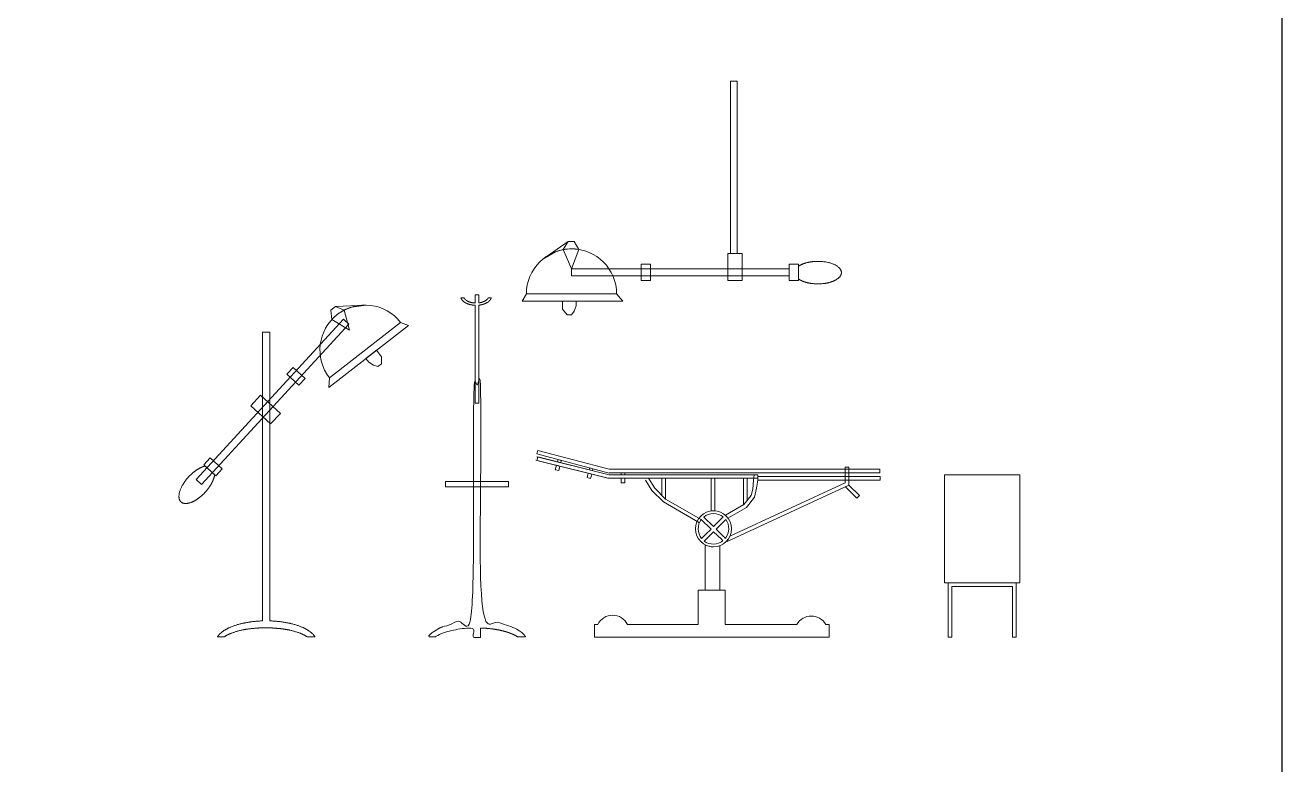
# Model space of a CAD drawing. Header units: metres. Extents: x 249 to 294.6, y -135.5 to -107.4.
# Drawn here: x 287.61 to 294.57, y -124.25 to -120.15 of the extents above; entities that cross this region are included whole.
import ezdxf

# ---------------------------------------------------------------- set-up
doc = ezdxf.new("R2010")
doc.units = ezdxf.units.M
doc.header["$MEASUREMENT"] = 0
doc.layers.add('A. muebles', color=152, linetype='Continuous', lineweight=15)

msp = doc.modelspace()

# ---------------------------------------------------------------- linework, layer by layer
msp.add_lwpolyline([(248.9585, -107.3704), (294.5729, -107.3704), (294.5729, -135.5039), (248.9585, -135.5039)], close=True)
at = {"layer": 'A. muebles'}
for p, q in [((291.5192, -120.7245), (291.5192, -120.4643)), ((291.5192, -120.4643), (291.5562, -120.4643)), ((291.5562, -120.4643), (291.5562, -120.7245)), ((291.5192, -121.4183), (291.5192, -120.7245)), ((291.5562, -120.7245), (291.5562, -121.4183)), ((290.6183, -121.3524), (290.4794, -121.45)), ((290.4794, -121.45), (290.5496, -121.4095)), ((290.5496, -121.4095), (290.5922, -121.3976)), ((290.5922, -121.3976), (290.6183, -121.3524)), ((290.6183, -121.3524), (290.5922, -121.3976)), ((290.5922, -121.3976), (290.6263, -121.3934)), ((290.6378, -121.5034), (290.5922, -121.3976)), ((290.5922, -121.3976), (290.5922, -121.3976)), ((290.6523, -121.3524), (290.6183, -121.3524)), ((290.6263, -121.3934), (290.658, -121.3934)), ((290.6378, -121.3934), (290.6378, -121.3934)), ((290.6779, -121.3966), (290.6378, -121.5034)), ((290.6779, -121.3966), (290.6523, -121.3524)), ((290.658, -121.3934), (290.6779, -121.3966)), ((291.0228, -121.4784), (291.0748, -121.4784)), ((291.0228, -121.5684), (291.0228, -121.4784)), ((291.0748, -121.4784), (291.0748, -121.5684)), ((291.5028, -121.4184), (291.5828, -121.4184)), ((291.5028, -121.5684), (291.5028, -121.4184)), ((291.5562, -121.4183), (291.5192, -121.4183)), ((291.5828, -121.4184), (291.5828, -121.5684)), ((291.8439, -121.4784), (291.8958, -121.4784)), ((291.8439, -121.5684), (291.8439, -121.4784)), ((291.8958, -121.4784), (291.8958, -121.5684)), ((291.8439, -121.5034), (290.6378, -121.5034)), ((290.6378, -121.5034), (290.6378, -121.5434)), ((290.6378, -121.5434), (291.8439, -121.5434)), ((291.8439, -121.5434), (291.8439, -121.5034)), ((291.0748, -121.5684), (291.0228, -121.5684)), ((291.5828, -121.5684), (291.5028, -121.5684)), ((291.8958, -121.5684), (291.8439, -121.5684)), ((290.3878, -121.6434), (290.3647, -121.6834)), ((290.3647, -121.6834), (290.9228, -121.6834)), ((290.8878, -121.6434), (290.3878, -121.6434)), ((290.5878, -121.6834), (290.5878, -121.7284)), ((290.6628, -121.6834), (290.5878, -121.6834)), ((290.6628, -121.7084), (290.6628, -121.6834)), ((290.9228, -121.6834), (290.8878, -121.6434)), ((289.3038, -121.7338), (289.3306, -121.7129)), ((289.3108, -121.7844), (289.3038, -121.7338)), ((289.3495, -121.7502), (289.3245, -121.7697)), ((289.3306, -121.7129), (289.5002, -121.7046)), ((289.379, -121.7325), (289.3306, -121.7129)), ((289.3306, -121.7129), (289.379, -121.7325)), ((289.3404, -121.7573), (289.3404, -121.7573)), ((289.379, -121.7325), (289.3495, -121.7502)), ((289.4199, -121.7158), (289.379, -121.7325)), ((289.408, -121.8441), (289.379, -121.7325)), ((289.379, -121.7325), (289.379, -121.7325)), ((289.5002, -121.7046), (289.4199, -121.7158)), ((290.5878, -121.7284), (290.6128, -121.7584)), ((290.6128, -121.7584), (290.6378, -121.7584)), ((290.6378, -121.7584), (290.6528, -121.7384)), ((290.6528, -121.7384), (290.6628, -121.7084)), ((288.5592, -122.6716), (289.3751, -121.7835)), ((289.4046, -121.8105), (288.5887, -122.6987)), ((289.734, -121.8183), (289.2937, -122.1612)), ((289.2967, -122.1081), (289.6912, -121.8009)), ((289.3245, -121.7697), (289.3108, -121.7844)), ((289.3108, -121.7844), (289.408, -121.8441)), ((289.3751, -121.7835), (289.4046, -121.8105)), ((289.6912, -121.8009), (289.734, -121.8183)), ((289.4988, -122.0015), (289.558, -121.9554)), ((289.558, -121.9554), (289.5856, -121.9909)), ((289.5142, -122.0212), (289.4988, -122.0015)), ((289.5405, -122.0387), (289.5142, -122.0212)), ((289.5646, -122.0453), (289.5405, -122.0387)), ((289.5843, -122.0299), (289.5646, -122.0453)), ((289.5856, -121.9909), (289.5843, -122.0299)), ((289.0611, -122.0884), (289.0963, -122.0501)), ((289.1274, -122.1492), (289.0611, -122.0884)), ((289.0963, -122.0501), (289.1625, -122.111)), ((289.1625, -122.111), (289.1274, -122.1492)), ((289.2937, -122.1612), (289.2967, -122.1081)), ((288.8604, -122.2625), (288.9145, -122.2036)), ((288.9145, -122.2036), (289.025, -122.3051)), ((288.9709, -122.364), (288.8604, -122.2625)), ((289.025, -122.3051), (288.9709, -122.364)), ((290.4454, -122.53), (290.4506, -122.5107)), ((290.8456, -122.636), (290.4454, -122.53)), ((290.4506, -122.5107), (290.8456, -122.6153)), ((288.6004, -122.5899), (288.6355, -122.5516)), ((288.6667, -122.6508), (288.6004, -122.5899)), ((288.6355, -122.5516), (288.7018, -122.6125)), ((290.8408, -122.6647), (290.4406, -122.5647)), ((290.8456, -122.6453), (290.4454, -122.5453)), ((290.8456, -122.6453), (290.4454, -122.5453)), ((290.5542, -122.5931), (290.5477, -122.6173)), ((290.5735, -122.5983), (290.5542, -122.5931)), ((290.567, -122.6225), (290.5735, -122.5983)), ((288.7018, -122.6125), (288.6667, -122.6508)), ((290.5477, -122.6173), (290.567, -122.6225)), ((290.7305, -122.637), (290.724, -122.6612)), ((290.724, -122.6612), (290.7433, -122.6664)), ((290.7499, -122.6422), (290.7305, -122.637)), ((290.7433, -122.6664), (290.7499, -122.6422)), ((290.8456, -122.6153), (292.3455, -122.6153)), ((290.8458, -122.6353), (290.8456, -122.636)), ((292.3455, -122.6353), (290.8458, -122.6353)), ((290.9122, -122.6653), (290.9322, -122.6653)), ((290.9122, -122.6903), (290.9122, -122.6653)), ((290.9322, -122.6653), (290.9322, -122.6903)), ((291.0989, -122.7203), (291.0642, -122.6653)), ((291.1389, -122.7603), (291.1389, -122.6653)), ((291.1389, -122.6653), (291.1589, -122.6653)), ((291.1589, -122.6653), (291.1589, -122.7803)), ((291.4322, -122.6653), (291.4122, -122.6653)), ((291.4122, -122.6653), (291.4122, -122.846)), ((291.4322, -122.8456), (291.4322, -122.6653)), ((291.591, -122.7675), (291.591, -122.6653)), ((291.591, -122.6653), (291.611, -122.6653)), ((291.611, -122.6653), (291.611, -122.7884)), ((291.6491, -122.6453), (291.6462, -122.6753)), ((291.6692, -122.6453), (291.6491, -122.6453)), ((291.6692, -122.6753), (291.6692, -122.6453)), ((291.6692, -122.6753), (291.6692, -122.6453)), ((291.6692, -122.6553), (292.2692, -122.6553)), ((291.6692, -122.6753), (291.6692, -122.6553)), ((292.1742, -122.6043), (292.1542, -122.6043)), ((292.1542, -122.6043), (292.1542, -122.6903)), ((292.1742, -122.7031), (292.1742, -122.6043)), ((292.2692, -122.6553), (292.3325, -122.6553)), ((292.3325, -122.6553), (292.3475, -122.6553)), ((292.3455, -122.6153), (292.3455, -122.6353)), ((292.3475, -122.6553), (292.3475, -122.6753)), ((292.7042, -122.6453), (293.1205, -122.6453)), ((292.7042, -123.2453), (292.7042, -122.6453)), ((293.1205, -122.6453), (293.1205, -123.2453)), ((288.5887, -122.6987), (288.5592, -122.6716)), ((290.9322, -122.6903), (290.9122, -122.6903)), ((291.0832, -122.7329), (291.0473, -122.676)), ((291.1466, -122.7963), (291.0832, -122.7329)), ((291.1589, -122.7803), (291.0989, -122.7203)), ((291.4992, -123.0162), (292.1742, -122.7031)), ((292.1542, -122.6903), (291.5152, -122.9868)), ((291.6413, -122.7251), (291.6333, -122.7604)), ((291.6462, -122.6753), (291.6413, -122.7251)), ((291.6522, -122.7688), (291.6631, -122.7193)), ((291.6631, -122.7193), (291.6692, -122.6753)), ((292.2692, -122.6753), (291.6692, -122.6753)), ((292.1549, -122.712), (292.1742, -122.7031)), ((292.2183, -122.7755), (292.1549, -122.712)), ((292.1742, -122.7031), (292.2325, -122.7613)), ((292.3325, -122.6753), (292.2692, -122.6753)), ((292.3475, -122.6753), (292.3325, -122.6753)), ((291.1589, -122.7803), (291.1389, -122.7603)), ((291.3462, -122.9116), (291.1466, -122.7963)), ((291.3562, -122.8942), (291.1589, -122.7803)), ((291.591, -122.8121), (291.591, -122.7675)), ((291.6333, -122.7604), (291.5929, -122.811)), ((291.611, -122.7884), (291.5929, -122.811)), ((291.6062, -122.8264), (291.6522, -122.7688)), ((292.2325, -122.7613), (292.2183, -122.7755)), ((291.4122, -122.846), (291.4322, -122.8456)), ((291.4242, -122.8603), (291.4242, -122.8603)), ((291.5929, -122.811), (291.4903, -122.8702)), ((291.5042, -122.8853), (291.6062, -122.8264)), ((291.5929, -122.811), (291.591, -122.8121)), ((291.3392, -122.9453), (291.3392, -122.9453)), ((291.4105, -122.9472), (291.3562, -122.8942)), ((291.3562, -122.8942), (291.3562, -122.8942)), ((291.3701, -122.8798), (291.4246, -122.9331)), ((291.3803, -122.9774), (291.4105, -122.9472)), ((291.4246, -122.9331), (291.4781, -122.8796)), ((291.492, -122.894), (291.4389, -122.9471)), ((291.4389, -122.9471), (291.476, -122.9833)), ((291.4781, -122.8796), (291.4781, -122.8796)), ((291.5092, -122.9453), (291.5092, -122.9453)), ((291.5242, -122.9453), (291.5242, -122.9453)), ((291.3584, -122.9991), (291.3802, -122.9773)), ((291.376, -123.01), (291.3729, -123.0131)), ((291.3729, -123.0131), (291.3729, -123.0131)), ((291.3944, -122.9915), (291.376, -123.01)), ((291.3802, -122.9773), (291.3803, -122.9774)), ((291.4248, -122.9612), (291.3944, -122.9915)), ((291.4679, -123.0033), (291.4248, -122.9612)), ((291.4767, -123.0121), (291.4679, -123.0033)), ((291.476, -122.9833), (291.4881, -122.9951)), ((291.4881, -122.9951), (291.4879, -122.9952)), ((291.4879, -122.9952), (291.4908, -122.9981)), ((291.4908, -122.9981), (291.4908, -122.9981)), ((291.5072, -123.0015), (291.4992, -123.0162)), ((291.5152, -122.9868), (291.5072, -123.0015)), ((291.4022, -123.0413), (291.3785, -123.0373)), ((291.3785, -123.0373), (291.3785, -123.2853)), ((291.4122, -123.0443), (291.4022, -123.0413)), ((291.4242, -123.0453), (291.4122, -123.0443)), ((291.4242, -123.0303), (291.4242, -123.0303)), ((291.4442, -123.0433), (291.4242, -123.0453)), ((291.4585, -123.0392), (291.4442, -123.0433)), ((291.4585, -123.2853), (291.4585, -123.0392)), ((291.3392, -123.4753), (291.3392, -123.2853)), ((291.3392, -123.2853), (291.4892, -123.2853)), ((291.3785, -123.2853), (291.4585, -123.2853)), ((291.4892, -123.2853), (291.4892, -123.4753)), ((293.1205, -123.2453), (292.7042, -123.2453)), ((292.7241, -123.5453), (292.7241, -123.2453)), ((292.7241, -123.2453), (292.9122, -123.2453)), ((292.9122, -123.2653), (292.7441, -123.2653)), ((292.7441, -123.2653), (292.7441, -123.5453)), ((292.9122, -123.2453), (293.1003, -123.2453)), ((293.0803, -123.2653), (292.9122, -123.2653)), ((293.0803, -123.5453), (293.0803, -123.2653)), ((293.1003, -123.2453), (293.1003, -123.5453)), ((290.8656, -123.4239), (290.8656, -123.4239)), ((291.9662, -123.4289), (291.9662, -123.4289)), ((290.7642, -123.5453), (290.7642, -123.4753)), ((290.7642, -123.4753), (290.7834, -123.4753)), ((290.7834, -123.4753), (290.7834, -123.4753)), ((290.9478, -123.4753), (291.3392, -123.4753)), ((291.4892, -123.4753), (291.8866, -123.4753)), ((291.8866, -123.4753), (291.8866, -123.4753)), ((292.0457, -123.4753), (292.0642, -123.4753)), ((292.0642, -123.4753), (292.0642, -123.5453)), ((290.7793, -123.5453), (290.7642, -123.5453)), ((290.952, -123.5453), (290.7793, -123.5453)), ((291.8782, -123.5453), (290.952, -123.5453)), ((292.0541, -123.5453), (291.8782, -123.5453)), ((292.0642, -123.5453), (292.0541, -123.5453)), ((292.7441, -123.5453), (292.7241, -123.5453)), ((293.1003, -123.5453), (293.0803, -123.5453))]:
    msp.add_line(p, q, dxfattribs=at)
for points in [[(290.839, -122.6653), (291.6692, -122.6653), (291.6692, -122.6453), (290.8456, -122.6453), (290.4503, -122.5465), (290.4454, -122.5659), (290.839, -122.6643)], [(290.5602, -122.574), (290.5782, -122.5785), (290.5813, -122.5661), (290.5633, -122.5616)], [(290.7362, -122.618), (290.7542, -122.6225), (290.7567, -122.6125), (290.7387, -122.608)], [(290.9132, -122.6453), (290.9332, -122.6453), (290.9332, -122.6353), (290.9132, -122.6353)], [(289.9392, -122.6829), (290.2892, -122.6829), (290.2892, -122.7129), (289.9392, -122.7129)]]:
    msp.add_lwpolyline(points, close=True, dxfattribs=at)
for centre, radius, start, end in [((290.6378, -121.6434), 0.25, 0, 180), ((290.6378, -121.6437), 0.2503, 90, 100.51104), ((290.6378, -121.6439), 0.2505, 80.80415, 89.99795), ((289.494, -121.9545), 0.25, 37.90634, 217.90634), ((289.4944, -121.955), 0.2506, 127.92238, 137.11253), ((289.4942, -121.955), 0.2505, 117.38875, 127.89099), ((291.4242, -122.9453), 0.1, 90, 180), ((291.4242, -122.9453), 0.085, 90, 129.55952), ((291.4242, -122.9453), 0.1, 0, 90), ((291.4242, -122.9453), 0.085, 50.6191, 90.00459), ((291.4242, -122.9453), 0.1, 180, 270), ((291.4242, -122.9453), 0.085, 143.06548, 180.00403), ((291.4242, -122.9453), 0.085, 180, 219.28066), ((291.4242, -122.9453), 0.1, 270, 0), ((291.4242, -122.9453), 0.085, 321.60025, 0.00637), ((291.4242, -122.9453), 0.085, 0, 37.11771), ((291.4242, -122.9453), 0.085, 232.8892, 269.99983), ((291.4242, -122.9453), 0.085, 270, 308.15475), ((290.8656, -123.5153), 0.0914, 90, 154.05335), ((290.8656, -123.5153), 0.0914, 25.9423, 89.99809), ((291.9662, -123.5203), 0.0914, 90, 150.52183), ((291.9662, -123.5203), 0.0914, 29.48239, 90.00205)]:
    msp.add_arc(centre, radius, start, end, dxfattribs=at)
for points in [[(291.9378, -121.4708), (291.9122, -121.4779), (291.8958, -121.4894)], [(292.0678, -121.579), (292.098, -121.5706), (292.1328, -121.5416), (292.1328, -121.5081), (292.098, -121.4791), (292.0377, -121.4624), (291.968, -121.4624), (291.9378, -121.4708)], [(291.8958, -121.5604), (291.9122, -121.5719), (291.9378, -121.579)], [(291.9378, -121.579), (291.968, -121.5874), (292.0377, -121.5874), (292.0678, -121.579)], [(290.0356, -121.6815), (290.0274, -121.6733), (290.0251, -121.6641)], [(290.0251, -121.6641), (290.0334, -121.6641), (290.0417, -121.6641)], [(290.0667, -121.6995), (290.047, -121.6929), (290.0356, -121.6815)], [(290.0742, -121.6883), (290.0882, -121.693), (290.1042, -121.6934)], [(290.1042, -121.6934), (290.1042, -121.6706), (290.1042, -121.6479)], [(290.1042, -121.6479), (290.1142, -121.6479), (290.1242, -121.6479)], [(290.1242, -121.6479), (290.1242, -121.6703), (290.1242, -121.6926)], [(290.1242, -121.6926), (290.1347, -121.6915), (290.1442, -121.6883)], [(290.1828, -121.6815), (290.1714, -121.6929), (290.1517, -121.6995)], [(290.1767, -121.6641), (290.185, -121.6641), (290.1933, -121.6641)], [(290.1933, -121.6641), (290.191, -121.6733), (290.1828, -121.6815)], [(290.1042, -121.706), (290.0842, -121.7053), (290.0667, -121.6995)], [(290.1042, -122.2479), (290.1042, -121.9769), (290.1042, -121.706)], [(290.1517, -121.6995), (290.1386, -121.7038), (290.1242, -121.7053)], [(290.1242, -121.7053), (290.1242, -121.9766), (290.1242, -122.2479)], [(288.9267, -121.8556), (288.9467, -121.8556), (288.9667, -121.8556)], [(290.1242, -122.2479), (290.1142, -122.2479), (290.1042, -122.2479)], [(288.5663, -122.6157), (288.5889, -122.6016), (288.6085, -122.5973)], [(288.6085, -122.5973), (288.6096, -122.5983), (288.6107, -122.5994)], [(288.6107, -122.5994), (288.6357, -122.6224), (288.6608, -122.6454)], [(288.5581, -122.7846), (288.5315, -122.8012), (288.4866, -122.8072), (288.462, -122.7845), (288.4642, -122.7393), (288.4926, -122.6835), (288.5398, -122.6322), (288.5663, -122.6157)], [(288.6608, -122.6454), (288.6581, -122.6652), (288.6461, -122.6889)], [(288.6461, -122.6889), (288.6318, -122.7168), (288.5847, -122.7681), (288.5581, -122.7846)], [(288.7042, -123.5153), (288.7417, -123.4875), (288.8067, -123.4714)], [(288.8067, -123.4714), (288.8629, -123.4575), (288.9267, -123.4556)], [(288.8882, -123.4964), (288.8482, -123.4987), (288.812, -123.5065)], [(288.9042, -123.495), (288.8964, -123.4954), (288.8887, -123.4957)], [(288.9267, -123.4941), (288.9152, -123.4942), (288.9042, -123.495)], [(288.9667, -123.4944), (288.9467, -123.4942), (288.9267, -123.4941)], [(288.9667, -123.4556), (289.0304, -123.4575), (289.0867, -123.4714)], [(288.9858, -123.4953), (288.9764, -123.4946), (288.9667, -123.4944)], [(289.0007, -123.4959), (288.9933, -123.4956), (288.9858, -123.4953)], [(289.0007, -123.4966), (289.0007, -123.4963), (289.0007, -123.4959)], [(289.0751, -123.5065), (289.0398, -123.4989), (289.0007, -123.4966)], [(289.0867, -123.4714), (289.1517, -123.4875), (289.1892, -123.5153)], [(288.6767, -123.5432), (288.6861, -123.5287), (288.7042, -123.5153)], [(288.7153, -123.5432), (288.696, -123.5432), (288.6767, -123.5432)], [(288.7157, -123.5429), (288.7155, -123.543), (288.7153, -123.5432)], [(288.812, -123.5065), (288.751, -123.5198), (288.7157, -123.5429)], [(289.1714, -123.5429), (289.1362, -123.5198), (289.0751, -123.5065)], [(289.1719, -123.5432), (289.1717, -123.543), (289.1714, -123.5429)], [(289.2166, -123.5432), (289.1942, -123.5432), (289.1719, -123.5432)], [(289.1892, -123.5153), (289.2073, -123.5287), (289.2166, -123.5432)]]:
    msp.add_open_spline(points, degree=2, dxfattribs=at)
for points, knots in [([(291.8958, -121.4894), (291.8958, -121.4909), (291.8958, -121.4924), (291.8958, -121.5264), (291.8958, -121.5604)], [7, 7, 7, 8, 8, 9, 9, 9]), ([(290.0417, -121.6641), (290.0441, -121.669), (290.0486, -121.6735), (290.058, -121.6829), (290.0742, -121.6883)], [3, 3, 3, 4, 4, 5, 5, 5]), ([(290.1442, -121.6883), (290.1604, -121.6829), (290.1698, -121.6735), (290.1743, -121.669), (290.1767, -121.6641)], [10, 10, 10, 11, 11, 12, 12, 12]), ([(288.9267, -123.4556), (288.9267, -122.8012), (288.9267, -122.1469), (288.9267, -122.0012), (288.9267, -121.8556)], [7, 7, 7, 8, 8, 9, 9, 9]), ([(288.9667, -121.8556), (288.9667, -122.0012), (288.9667, -122.1469), (288.9667, -122.8012), (288.9667, -123.4556)], [10, 10, 10, 11, 11, 12, 12, 12]), ([(290.3394, -123.5442), (290.3392, -123.544), (290.3389, -123.5439), (290.3037, -123.5209), (290.2426, -123.5076), (290.1919, -123.4965), (290.1342, -123.4954), (290.1342, -123.5217), (290.1342, -123.5479), (290.1142, -123.5479), (290.0942, -123.5479), (290.0942, -123.5215), (290.0942, -123.4951), (290.033, -123.4959), (289.9795, -123.5076), (289.9185, -123.5209), (289.8832, -123.5439), (289.883, -123.544), (289.8828, -123.5442), (289.8635, -123.5442), (289.8443, -123.5442), (289.8536, -123.5297), (289.8717, -123.5163), (289.9092, -123.4885), (289.9742, -123.4724), (290.0304, -123.4585), (290.0942, -123.4566), (290.0942, -122.8023), (290.0942, -122.1479), (290.1142, -122.1479), (290.1342, -122.1479), (290.1342, -122.8023), (290.1342, -123.4566), (290.198, -123.4585), (290.2542, -123.4724), (290.3192, -123.4885), (290.3567, -123.5163), (290.3748, -123.5297), (290.3841, -123.5442), (290.3618, -123.5442), (290.3394, -123.5442)], [0, 0, 0, 1, 1, 2, 2, 3, 3, 4, 4, 5, 5, 6, 6, 7, 7, 8, 8, 9, 9, 10, 10, 11, 11, 12, 12, 13, 13, 14, 14, 15, 15, 16, 16, 17, 17, 18, 18, 19, 19, 20, 20, 20])]:
    msp.add_open_spline(points, degree=2, knots=knots, dxfattribs=at)

doc.saveas('drawing.dxf')
